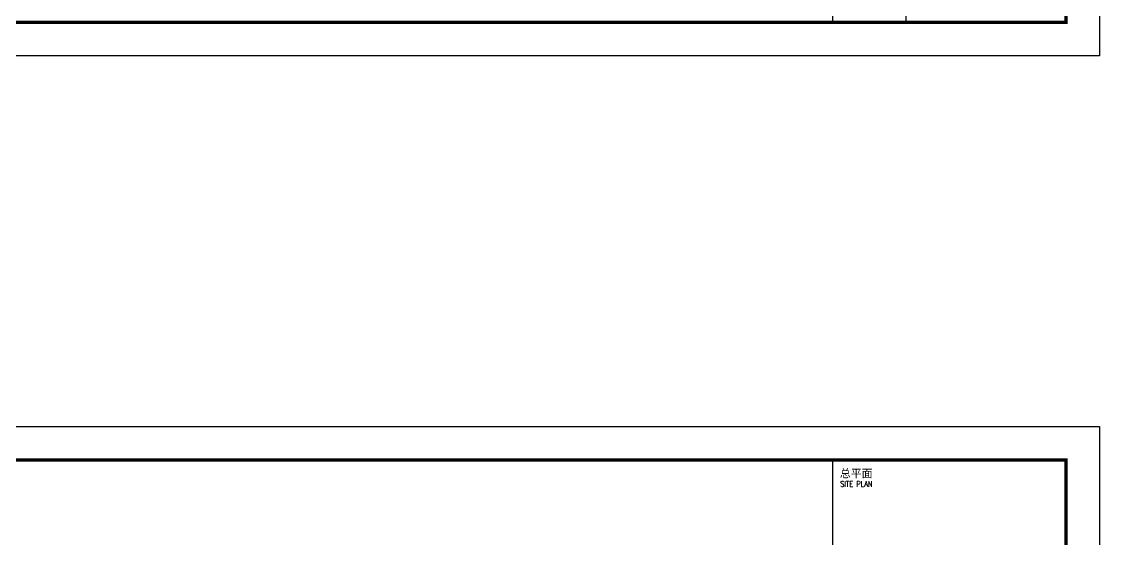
# Model space of a CAD drawing. Extents: x -216126 to 1846968, y -229642 to 543368.
# Drawn here: x 425222 to 457549, y 403723 to 419253 of the extents above; entities that cross this region are included whole.
import ezdxf

# ---------------------------------------------------------------- set-up
doc = ezdxf.new("R2010")
doc.units = 0
doc.header["$LTSCALE"] = 1000
doc.header["$MEASUREMENT"] = 0
for name, color, linetype in [('PUB_TITLE', 171, 'Continuous'), ('S_WALL', 9, 'Continuous'), ('TK', 4, 'Continuous')]:
    doc.layers.add(name, color=color, linetype=linetype)
doc.styles.add('ROMANS', font='romans', dxfattribs={"width": 0.65, "height": 231.275})
doc.styles.add('图签宋体', font='', dxfattribs={"height": 300})
doc.styles.get('图签宋体').set_extended_font_data('NSimSun')

# ---------------------------------------------------------------- blocks, each defined once
blk = doc.blocks.new('GeYuanFrame_38537115', base_point=(20.09, 4.53))
at = {"layer": 'PUB_TITLE'}
blk.add_lwpolyline([(803.09, 14.53), (803.09, 111.33)], dxfattribs=at)
at = {"layer": 'TK'}
blk.add_line((781.09, 14.53), (851.09, 14.53), dxfattribs=at)
blk.add_lwpolyline([(20.09, 4.53), (20.09, 598.53), (861.09, 598.53), (861.09, 4.53)], close=True, dxfattribs=at)
at = {"layer": 'TK', "const_width": 1}
blk.add_lwpolyline([(45.09, 588.53), (851.09, 588.53), (851.09, 14.53), (45.09, 14.53)], close=True, dxfattribs=at)
at = {"layer": 'TK', "const_width": 0.4}
blk.add_lwpolyline([(781.09, 588.53), (781.09, 14.53)], dxfattribs=at)
blk = doc.blocks.new('GeYuanFrame_37871803', base_point=(20.09, 4.53))
at = {"layer": 'TK'}
blk.add_lwpolyline([(20.09, 4.53), (20.09, 598.53), (861.09, 598.53), (861.09, 4.53)], close=True, dxfattribs=at)
at = {"layer": 'TK', "const_width": 1}
blk.add_lwpolyline([(45.09, 588.53), (851.09, 588.53), (851.09, 14.53), (45.09, 14.53)], close=True, dxfattribs=at)
at = {"layer": 'TK', "const_width": 0.4}
blk.add_lwpolyline([(781.09, 588.53), (781.09, 14.53)], dxfattribs=at)
at = {"layer": 'TK', "style": '图签宋体'}
blk.add_text('总平面', height=2.4, dxfattribs=at).set_placement((783.23, 583.28))
at = {"layer": 'TK', "style": 'ROMANS', "width": 0.76}
blk.add_text('SITE PLAN', height=1.697, dxfattribs=at).set_placement((783.35, 580.49))

msp = doc.modelspace()

# ---------------------------------------------------------------- block references
at = {"layer": 'S_WALL', "xscale": 100, "yscale": 100, "zscale": 100}
for name, p in [('GeYuanFrame_38537115', (373449.5, 418228.2)), ('GeYuanFrame_37871803', (373449.5, 347706.6))]:
    msp.add_blockref(name, p, dxfattribs=at)

doc.saveas('drawing.dxf')
